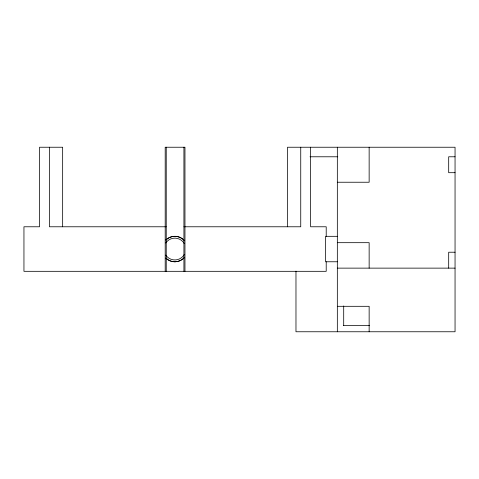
<?xml version="1.0" encoding="UTF-8"?>
<svg xmlns="http://www.w3.org/2000/svg" width="479" height="479" viewBox="0 0 479 479"><rect width="100%" height="100%" fill="white"/><g stroke="black" fill="none" stroke-linecap="round" stroke-linejoin="round"><path stroke-width="0.72" d="M166.458 258.63A12.735 12.729 -90 0 0 174.853 261.791L175.679 261.744A12.735 12.729 -90 0 0 183.846 258.061L184.415 257.433M310.009 156.783L337.791 156.783M455.05 156.783L448.685 156.783L448.685 172.691L455.05 172.691M337.336 182.236L369.147 182.236L369.147 147.239M166.237 226.777L49.421 226.777L49.421 147.239M183.924 226.777L300.74 226.777L300.74 147.239M337.336 236.321L325.606 236.321L325.606 261.768L337.336 261.768M337.336 242.679L369.147 242.679L369.147 268.132M455.05 252.223L448.685 252.223L448.685 268.132M337.336 268.132L455.05 268.132M337.336 306.309L369.147 306.309L369.147 331.761M343.407 325.403L369.537 325.403M166.458 258.612L165.848 258.043A12.723 12.723 0 0 0 183.846 258.043M183.846 240.045A12.723 12.723 0 0 0 165.848 240.045L166.458 239.476A12.735 12.729 -90 0 1 174.853 236.321L175.679 236.345A12.735 12.729 -90 0 1 183.846 240.045L184.415 240.656M343.7 305.961L343.7 325.403M337.336 147.239L337.336 331.761M326.211 236.321L326.211 226.777L310.626 226.777L310.626 147.239M326.211 261.768L326.211 271.318L23.95 271.318L23.95 226.777L39.535 226.777L39.535 147.239L62.653 147.239L62.653 226.777M295.974 271.18L295.974 331.761L455.05 331.761L455.05 147.239L287.508 147.239L287.508 226.777M184.966 271.318L184.966 147.239L165.195 147.239L165.195 271.318M183.924 147.239L183.924 271.318M166.237 147.239L166.237 271.318M184.295 254.499A10.909 10.909 0 0 1 165.776 255.103M165.776 242.985A10.909 10.909 0 0 1 184.295 243.589"/></g></svg>
